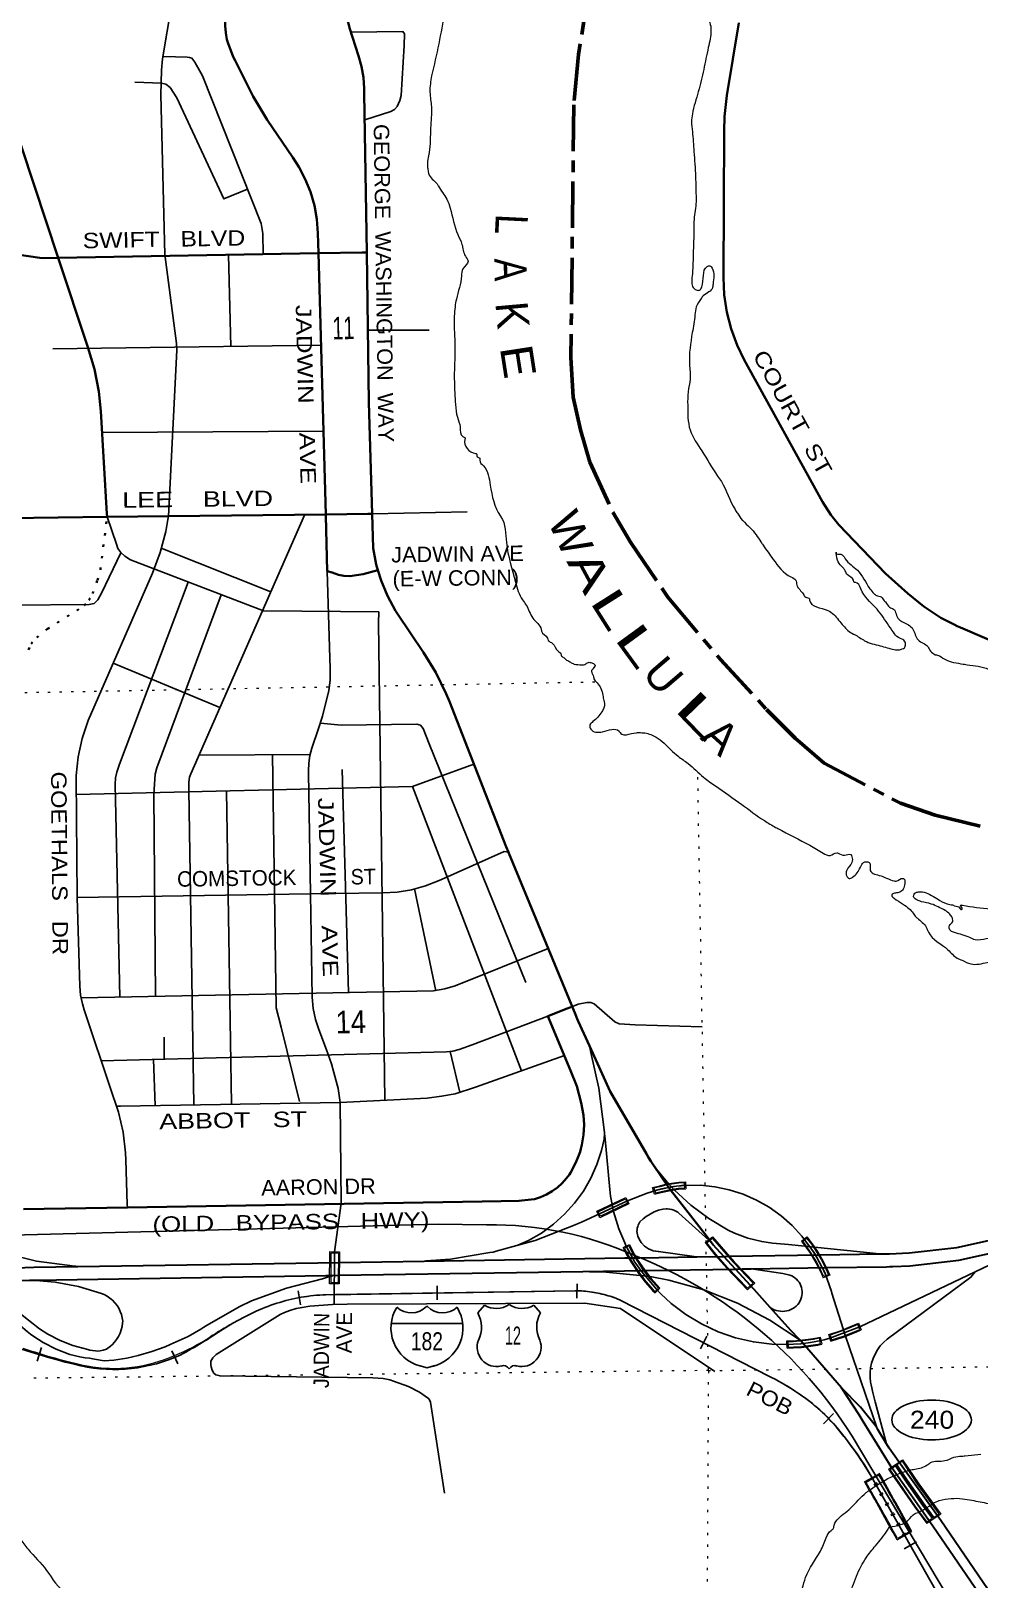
# Model space of a CAD drawing. Header units: feet. Extents: x 245918 to 509309, y -547785 to -360805.
# Drawn here: x 435323 to 442685, y -452765 to -440739 of the extents above; entities that cross this region are included whole.
import ezdxf
from ezdxf.enums import TextEntityAlignment as Align

# ---------------------------------------------------------------- set-up
doc = ezdxf.new("R2010")
doc.units = ezdxf.units.FT
doc.header["$LTSCALE"] = 60
doc.linetypes.add('DOTTED', pattern=[1.5, 0.3, -1.2])
doc.linetypes.add('LONG_DASH_SHORT_DASH', pattern=[9.9, 6, -1.2, 1.5, -1.2])
for name, color, linetype, lineweight in [('11', 7, 'LONG_DASH_SHORT_DASH', 60), ('15', 7, 'Continuous', 25), ('16', 7, 'Continuous', 25), ('17', 7, 'Continuous', 25), ('18', 7, 'Continuous', 35), ('19', 7, 'Continuous', 25), ('23', 7, 'Continuous', 70), ('26', 7, 'Continuous', 40), ('27', 7, 'Continuous', 13), ('29', 7, 'Continuous', 25), ('31', 7, 'Continuous', 13), ('34', 7, 'Continuous', 25), ('39', 7, 'Continuous', 13), ('53', 7, 'DOTTED', 40), ('55', 7, 'Continuous', 13), ('56', 7, 'Continuous', 13), ('58', 7, 'Continuous', 13), ('59', 7, 'Continuous', 13), ('7', 7, 'DOTTED', 13)]:
    doc.layers.add(name, color=color, linetype=linetype, lineweight=lineweight)
doc.layers.add('30', color=7, linetype='Continuous')
doc.layers.add('41', color=7, linetype='Continuous')

msp = doc.modelspace()

# ---------------------------------------------------------------- linework, layer by layer
at = {"layer": '11'}
msp.add_lwpolyline([(439655.19, -440411.65), (439575.72, -440921.52), (439537.77, -441313.15), (439515.78, -443275.38), (439534.36, -443583.46), (439589.14, -443838.39), (439661.41, -444088.34), (439840.74, -444476.15), (439978.28, -444711.11), (440267.6, -445136.77), (440676.05, -445620.74), (441034.56, -446009.93), (441255.94, -446232.23), (441482.55, -446426.67), (442075.15, -446738.42), (442343.41, -446830.17), (442831.51, -446951.31), (443771.4, -447174.6)], dxfattribs=at)
at = {"layer": '15'}
for p, q in [((438394.56, -450647.71), (438397.46, -450644.8)), ((438400.63, -450647.18), (438397.2, -450644.8)), ((438121.85, -450779.18), (438398.26, -450779.18)), ((438398.26, -451124.76), (438334.37, -451106.8)), ((438397.73, -451125.02), (438461.36, -451106.28))]:
    msp.add_line(p, q, dxfattribs=at)
msp.add_lwpolyline([(438673.62, -450779.18), (438397.73, -450779.18), (438398.26, -450779.18)], dxfattribs=at)
for centre, radius, start, end in [((438424.48, -450814.28), 306.13, 148.44438, 254.43382), ((438275.88, -450531.68), 165.66, 227.34231, 315.8117), ((438519.57, -450531.68), 165.66, 224.18858, 312.69404), ((438370.97, -450814.28), 306.13, 283.0809, 31.62477)]:
    msp.add_arc(centre, radius, start, end, dxfattribs=at)
at = {"layer": '16'}
for p, q in [((438792.33, -450696.97), (438843.64, -450638.21)), ((439035.4, -450632.24), (439035.12, -450632.44)), ((439227.49, -450638.12), (439278.88, -450696.97))]:
    msp.add_line(p, q, dxfattribs=at)
for centre, radius, start, end in [((438599.35, -450807.6), 222.05, 332.97043, 29.75871), ((438934.72, -450480.55), 182.07, 239.97227, 303.45418), ((439136.5, -450481.05), 181.52, 236.33975, 300.08743), ((439136.49, -450480.55), 182.07, 236.54582, 236.59441), ((439471.85, -450807.6), 222.05, 150.24129, 207.02957), ((438938.54, -450962.5), 151.42, 159.09177, 283.81923), ((439132.66, -450962.5), 151.42, 256.18077, 20.90823)]:
    msp.add_arc(centre, radius, start, end, dxfattribs=at)
for centre, major_axis, start_param, end_param in [((438993.88, -451161.32), (-19.56, 51.67), 4.95877769, 6.28318531), ((439077.33, -451161.32), (19.56, 51.67), 0, 1.32637542)]:
    msp.add_ellipse(centre, major_axis=major_axis, ratio=0.929097, start_param=start_param, end_param=end_param, dxfattribs=at)
at = {"layer": '17'}
msp.add_ellipse((442316.9, -451528.71), major_axis=(-309.24, 1), ratio=0.500121, dxfattribs=at)
at = {"layer": '18'}
msp.add_line((440492.61, -450261.21), (440702.41, -450257.91), dxfattribs=at)
for points in [[(441912.09, -450238.9), (441990.08, -450237.68), (442142.21, -450231.63), (442512.26, -450189.46), (442875.88, -450108.84), (443229.08, -449990.65), (443567.99, -449836.19), (443820.14, -449699.76)], [(440916.34, -450354.57), (441502.46, -450345.36), (441966.65, -450338.06), (441991.66, -450337.67), (442016.65, -450336.68), (442148.32, -450331.45), (442528.77, -450288.09), (442902.61, -450205.2), (443255.22, -450087.21)], [(434808.66, -450363.17), (434846.05, -450359.03), (435345, -450342.08), (435687.7, -450336.7)], [(435687.7, -450336.7), (437718.59, -450304.79), (438375.12, -450294.48)], [(438375.12, -450294.48), (439933.2, -450269.99), (439986.92, -450268.33), (440050.25, -450268.16), (440492.61, -450261.21)], [(439609.46, -450375.1), (440091.55, -450367.52), (440792.98, -450356.51)], [(440702.41, -450257.91), (440751.9, -450257.13), (441448.89, -450246.18), (441912.09, -450238.9)], [(440792.98, -450356.51), (440844.26, -450355.7), (440916.34, -450354.57)], [(434923.38, -450455.36), (434959.18, -450451.92), (435310.2, -450442.96), (435335.2, -450442.83)], [(435335.2, -450442.83), (435360.2, -450441.86), (437613, -450406.47), (437666.49, -450405.63)], [(437666.49, -450405.63), (437717.09, -450404.83), (439609.46, -450375.1)]]:
    msp.add_lwpolyline(points, dxfattribs=at)
at = {"layer": '19'}
for points in [[(439776.92, -449303.62), (439776.03, -449296.49), (439732.74, -448951.16), (439669.81, -448673.44), (439660.07, -448623.44)], [(439096.34, -450173.9), (439104.36, -450170.35), (439185.44, -450134.4), (439286.02, -450076.53), (439380, -450008.48), (439466.35, -449930.97), (439544.12, -449844.86), (439612.47, -449751.09), (439670.64, -449650.69), (439718, -449544.76), (439754.03, -449434.46), (439772.89, -449346.49), (439776.92, -449303.62)], [(442655.3, -450377.1), (441760.19, -450804.71), (441526.8, -450893.72), (441483.17, -450905.61), (441459.38, -450911.91), (441375.29, -450927.76), (441300.52, -450936.41), (441185.96, -450943.07), (441075.13, -450940.24), (440933.26, -450922.61), (440794.02, -450890.26), (440658.91, -450843.52), (440529.44, -450782.93), (440407.01, -450709.12), (440292.96, -450622.93), (440213.38, -450548.51), (440180.23, -450512.11), (440067.24, -450377.33), (440012.79, -450303.34), (439945.32, -450177.76), (439934.5, -450152.39), (439888.91, -450044.98), (439847.13, -449908.27), (439823.6, -449789.14), (439819.33, -449764.15), (439817.03, -449739.14), (439780.87, -449346.49), (439776.92, -449303.62)], [(441912.09, -450238.9), (441862.09, -450233.33), (441407.75, -450186.87), (441205.17, -450164.86), (441080.75, -450155.55), (440997.15, -450142.64), (440889.54, -450115.68), (440785.33, -450077.63), (440737.65, -450053.65), (440587.64, -449964.85), (440447.73, -449860.85), (440319.75, -449743.09), (440275.96, -449697.48), (440252.63, -449668.71), (440180.43, -449581.22), (440118.09, -449488.94)], [(441890.84, -451586.22), (441649.02, -450879.01), (441541.31, -450542.87), (441538.19, -450531.69), (441487.43, -450382.3), (441406, -450232.42), (441325, -450122.19), (441309.06, -450102.09), (441232.66, -450018.16), (441147.9, -449942.67), (441055.72, -449876.46), (440957.12, -449820.24), (440853.18, -449774.64), (440745.05, -449740.16), (440633.91, -449717.16), (440520.97, -449705.91), (440407.47, -449706.53), (440334.84, -449713.67), (440264.38, -449725.56), (440183.37, -449743.07), (440107.71, -449767.06), (439956.11, -449827.3), (439598.89, -449991.73), (439571.62, -450003.9), (439548.89, -450013.95), (439238.11, -450135.12), (439096.34, -450173.9)], [(440492.61, -450261.21), (440473.86, -450258.62), (440196.03, -450220.34), (440193.85, -450220.21), (440174.33, -450217.96), (440155.16, -450213.69), (440136.55, -450207.43), (440118.68, -450199.26), (440111, -450194.72), (440086.03, -450177.59), (440062.75, -450152.57), (440062.43, -450152.19), (440061.18, -450150.33), (440046.05, -450125.39), (440034.77, -450100.33), (440031.73, -450089.54), (440029.54, -450076.84), (440028.7, -450063.98), (440029.2, -450051.1), (440031.04, -450038.34), (440034.21, -450025.85), (440037.82, -450016.06), (440051.61, -449990.67), (440076.4, -449967.39), (440100.06, -449948.41), (440130.36, -449928.94), (440162.53, -449912.73), (440196.22, -449899.98), (440206.06, -449897.39), (440231.11, -449890.81), (440256.06, -449888.96), (440265.19, -449888.93), (440282.21, -449890.67), (440298.96, -449894.19), (440315.25, -449899.43), (440330.9, -449906.35), (440345.75, -449914.86), (440354.94, -449921.26), (440585.73, -450130.89), (440620.52, -450168.76)], [(435687.7, -450336.7), (435670.15, -450335.32), (435663.41, -450334.79), (435365.98, -450294.02), (435074.44, -450222.39), (434778.59, -450115.13)], [(442655.3, -450377.1), (443208.06, -450113.04), (443255.22, -450087.21)], [(438375.12, -450294.48), (438387.78, -450293.51), (438581.73, -450278.73), (438886.02, -450228.72), (438910.93, -450224.63), (438936.02, -450217.76), (439096.34, -450173.9)], [(441064.28, -450655.28), (441064.73, -450655.62), (441078.83, -450664.66), (441093.8, -450672.17), (441109.47, -450678.07), (441125.68, -450682.3), (441142.24, -450684.82), (441158.97, -450685.59), (441175.69, -450684.61), (441192.21, -450681.88), (441208.36, -450677.45), (441223.96, -450671.35), (441238.84, -450663.65), (441252.82, -450654.44), (441265.77, -450643.82), (441277.54, -450631.9), (441288, -450618.82), (441288.91, -450617.4), (441296.35, -450604.18), (441302.37, -450590.26), (441306.9, -450575.78), (441309.89, -450560.91), (441311.31, -450545.81), (441311.15, -450530.64), (441309.4, -450515.57), (441306.08, -450500.77), (441301.24, -450486.39), (441294.92, -450472.6), (441287.19, -450459.55), (441278.14, -450447.37), (441267.87, -450436.21), (441256.48, -450426.18), (441244.11, -450417.4), (441230.9, -450409.96), (441216.97, -450403.94), (441160.39, -450391.55), (440950.73, -450359.78), (440916.34, -450354.57)], [(435800.33, -450989.08), (435823.87, -450993.01), (435837.21, -450993.79), (435859.19, -450992.22), (435884.3, -450987.51), (435908.06, -450977.89), (435930.83, -450962.46), (435951.87, -450944.74), (435970.94, -450924.91), (435987.83, -450903.2), (436002.36, -450879.84), (436014.36, -450855.09), (436023.72, -450829.22), (436030.32, -450802.52), (436034.09, -450775.27), (436034.87, -450762.48), (436031.34, -450736.19), (436025.09, -450710.42), (436016.17, -450685.44), (436004.7, -450661.54), (435990.78, -450638.96), (435974.59, -450617.96), (435956.28, -450598.77), (435936.07, -450581.59), (435914.18, -450566.63), (435890.84, -450554.03), (435871.5, -450545.83), (435692.95, -450492.29), (435509.77, -450457.71), (435360.2, -450444.96), (435335.2, -450442.83)], [(435815.25, -451055.82), (435892.15, -451068.38), (435965.91, -451065.24), (436066.36, -451049.54), (436154.25, -451027.55), (436261.36, -450996.35), (436365.97, -450960.06), (436404.24, -450943.61), (436542.61, -450880.12), (436640.56, -450822.53), (436664.75, -450808.3), (436690.56, -450793.45), (436938.95, -450650.44), (437034.68, -450603.92), (437306.41, -450504.24), (437587.07, -450433.51), (437666.49, -450405.63)], [(441295.97, -450909.45), (441059.87, -450753.35), (440809.58, -450622.64), (440547.01, -450518.81), (440275.02, -450443), (440131.54, -450415.05), (439762.41, -450379.33), (439659.46, -450378.92), (439609.46, -450375.1)], [(441879.6, -451388.97), (441858.68, -451306.12), (441852.21, -451280.5), (441846.54, -451256.12), (441842.34, -451236.22), (441838.47, -451198.81), (441838.54, -451161.2), (441842.54, -451123.8), (441850.42, -451087.02), (441862.11, -451051.27), (441877.46, -451016.94), (441896.33, -450984.39), (441918.49, -450954), (441943.7, -450926.1), (441971.7, -450900.98), (442622.46, -450420.56), (442655.3, -450377.1)], [(435703.09, -451038.43), (435624.86, -451020.54), (435517.99, -450979.03), (435416.04, -450926.58), (435343.85, -450879.29), (435319.82, -450863.55), (435293.85, -450842.66), (434935.23, -450538.13)], [(435726.58, -450971.66), (435648.32, -450949.31), (435548.77, -450910.64), (435453.8, -450861.78), (435389.46, -450819.64), (435364.83, -450803.51), (435339.46, -450783.09), (434971.31, -450493.87)], [(435815.25, -451055.82), (435777.58, -451049.54), (435744.62, -451046.4), (435703.09, -451038.43)], [(435800.33, -450989.08), (435780.71, -450986.73), (435763.46, -450982.01), (435726.58, -450971.66)], [(441966.31, -451712.96), (441959.31, -451686.79), (441879.6, -451388.97)]]:
    msp.add_lwpolyline(points, dxfattribs=at)
at = {"layer": '23', "lineweight": 35}
msp.add_line((440702.41, -450257.91), (440620.52, -450168.76), dxfattribs=at)
for points in [[(441064.28, -450655.28), (440939.24, -450515.72), (440792.98, -450356.51), (440702.41, -450257.91)], [(441295.97, -450909.45), (441289.28, -450901.73), (441224.55, -450834.17), (441064.28, -450655.28)], [(442003.24, -451893.83), (441784.77, -451540.96), (441755.03, -451489.02), (441616.02, -451279.1), (441295.97, -450909.45)], [(441966.31, -451712.96), (441900.03, -451603.6), (441890.84, -451586.22), (441764.82, -451429.9), (441616.02, -451279.1)], [(443230.31, -453542.73), (442387.56, -452309.54), (442062, -451854.74), (441986.86, -451746.86), (441966.31, -451712.96)], [(443140.46, -453544.46), (442326.77, -452353.44), (442003.24, -451893.83)]]:
    msp.add_lwpolyline(points, dxfattribs=at)
at = {"layer": '26'}
for p, q in [((435534.17, -442501.56), (437554.21, -442465.64)), ((438826.44, -449831.85), (438974.58, -449829.4))]:
    msp.add_line(p, q, dxfattribs=at)
for points in [[(435534.17, -442501.56), (435158.21, -441365.48), (435109.25, -441178.43), (435077.53, -440974.84), (435070.74, -440572.37)], [(437554.21, -442465.64), (437549.8, -442309.3), (437542.29, -442200.99), (437523.5, -442094.06), (437493.64, -441989.69), (437453.03, -441889), (437402.12, -441793.12), (437355.03, -441721.53), (437157.75, -441429.08), (437047.68, -441248.31), (436908.91, -440969.56), (436896.44, -440944.5), (436886.23, -440919.56), (436851.09, -440829.61), (436844.78, -440806.16), (436834.69, -440752.89), (436830.22, -440698.85), (436831.43, -440644.65), (436838.29, -440590.87), (436843.99, -440556.25)], [(437929.67, -442458.97), (437911.11, -441225.12), (437911.24, -441186.48), (437904.99, -441100.23), (437889.76, -441015.11), (437865.72, -440932.05), (437795.55, -440714.06), (437772.23, -440615.67), (437762.18, -440547.9)], [(443475.65, -445806.52), (442933.08, -445540.76), (442540.94, -445374.01), (442516.04, -445363.42), (442490.94, -445350.31), (442388.03, -445296.56), (442255.7, -445209.59), (442133.18, -445109.27), (441958.6, -444952.81), (441596.01, -444574.61), (441534.59, -444497.12), (441469.24, -444396.26), (440862.28, -443293.36), (440806.59, -443180.39), (440759.31, -443053.6), (440725.54, -442922.56), (440705.65, -442788.71), (440699.86, -442653.51), (440705.15, -441514.02), (440707.81, -441403.18), (440726.15, -441239.6), (440820.01, -440677.05)], [(435534.17, -442501.56), (435421, -442503.57), (435392.31, -442501.17), (435214.72, -442475.37), (435079.72, -442440.67), (435044.29, -442433.4), (434946.5, -442420.55), (434847.9, -442418), (433778.86, -442441.11)], [(435913.96, -444514.51), (435912.5, -444489.75), (435865.71, -443691.42), (435850.85, -443540.48), (435816.24, -443365.25), (435763.51, -443194.6), (435534.17, -442501.56)], [(435913.96, -444514.51), (436389.63, -444508.72), (437611.44, -444493.87), (437554.21, -442465.64)], [(437554.21, -442465.64), (437895.7, -442459.57), (437929.67, -442458.97)], [(437972.04, -444489.49), (437947.21, -443624.4), (437929.67, -442458.97)], [(433814.25, -444540.03), (435152.63, -444523.76), (435913.96, -444514.51)], [(437611.44, -444493.87), (437939.8, -444489.88), (437972.04, -444489.49)], [(437623.9, -444934.44), (437611.74, -444504.65), (437611.44, -444493.87)], [(438016.83, -444926.72), (438003.89, -444883.67), (437979.68, -444755.89), (437972.04, -444489.49)], [(437623.9, -444934.44), (437660.54, -444946.68), (437709.79, -444963.13), (437752.13, -444972.55), (437798.94, -444975.42), (437901.39, -444959.22), (437987.16, -444935.07), (438016.83, -444926.72)], [(439030.51, -447118.56), (439013.94, -447076.19), (438572.27, -445946.94), (438548.06, -445887.09), (438467.54, -445722.59), (438370.26, -445567.41), (438169.42, -445266.42), (438154.07, -445242.22), (438091.56, -445128.17), (438041.32, -445008.22), (438016.83, -444926.72)], [(439565.03, -448411.52), (439552.11, -448380.26), (439033.66, -447126.19), (439030.51, -447118.56)], [(438974.58, -449829.4), (439111.86, -449827.01), (439207.12, -449815.92), (439232.07, -449813.02), (439257.12, -449804.94), (439280.02, -449797.55), (439326.04, -449777.18), (439369.68, -449752.1), (439410.47, -449722.61), (439447.94, -449689.01), (439481.7, -449651.68), (439504.11, -449621.83), (439512.43, -449608.05), (439553.63, -449529.15), (439576.47, -449471.39), (439586.38, -449446.32), (439592.82, -449421.39), (439600.6, -449391.25), (439613.09, -449314.79), (439617.52, -449237.45), (439613.84, -449160.07), (439596.53, -449064.69), (439561.12, -448936.84), (439512.54, -448813.39), (439336.23, -448393.29)], [(439336.23, -448393.29), (439487.5, -448333.19), (439515.8, -448321.95)], [(439660.07, -448623.44), (439573, -448430.26), (439565.03, -448411.52)], [(440118.09, -449488.94), (440102.24, -449461.77), (439819.58, -448977.33), (439660.07, -448623.44)], [(440620.52, -450168.76), (440574.89, -450105.66), (440314.42, -449774.69), (440294.75, -449749.69), (440237.62, -449668.71), (440135.82, -449519.32), (440118.09, -449488.94)], [(435264.02, -449890.66), (436071.01, -449877.34), (438826.44, -449831.85)], [(438826.44, -449831.85), (438826.44, -449831.9), (438974.58, -449829.4)]]:
    msp.add_lwpolyline(points, dxfattribs=at)
at = {"layer": '29'}
for p, q in [((436855.59, -442478.06), (436874.06, -443189.11)), ((437938.77, -443063.81), (438415.06, -443061.96)), ((435493.24, -443209.22), (437574.34, -443178.92)), ((435875.54, -443859.1), (437593.23, -443848.37)), ((437972.04, -444489.49), (438709.05, -444473.34)), ((436334.89, -444756.62), (437185.08, -445094.55)), ((435960.92, -445649.31), (436789.7, -445994.76)), ((436627.76, -446363.47), (437491.37, -446358.15)), ((437740.4, -446475.06), (437787.32, -448207.83)), ((438285.39, -446608.79), (439132.48, -448815.89)), ((436878.7, -449076.86), (436840.05, -446642.16)), ((435681.7, -447468.98), (437492.8, -447443.03)), ((438466, -448194.44), (438300.22, -447403.34)), ((436356.42, -448725.57), (436355.72, -448554.32)), ((438577.13, -448665.74), (438651.88, -448982.5)), ((436273.85, -448727.68), (436287.8, -449087.02)), ((437724.91, -449060.44), (437732.11, -449843.6))]:
    msp.add_line(p, q, dxfattribs=at)
for points in [[(435242.66, -437188.74), (436393.86, -439741.29), (436436.41, -439876.06), (436449.83, -439938.76), (436451.65, -439987.27), (436447.18, -440070.12), (436415.14, -440542.38), (436342.77, -440956.24), (436335.28, -441044.14), (436329.9, -441236), (436362.97, -442474.59), (436453.86, -443165.51), (436456.12, -443218.32), (436389.63, -444508.72)], [(437806.99, -440749.59), (438211.45, -440743.15), (438223.24, -440760.57), (438219.89, -440851.01), (438196.39, -441239.75), (438187.61, -441278.69), (438167.3, -441324.84), (438144.92, -441349.47), (438115.9, -441364.88), (437914.19, -441430)], [(436354.71, -440938.21), (436536.68, -440943.39), (436554.59, -440945.63), (436572.94, -440951.34), (436594.87, -440981.45), (436655.56, -441086.88), (437110.61, -442233.91), (437123, -442311.48), (437125.9, -442473.26)], [(436129.33, -441136.88), (436335.28, -441144.91), (436368.85, -441151.62), (436404.65, -441178.49), (436456.1, -441259.48), (436819.59, -442043.25), (437005.1, -441967.95)], [(435681.7, -447468.98), (435673.04, -446538.51), (435673.87, -446522.24), (435689.74, -446377.35), (435720.67, -446234.91), (435766.32, -446096.49), (436265.17, -444950.13), (436325.77, -444791.01), (436369.41, -444626.43), (436385.32, -444533.84), (436389.63, -444508.72)], [(435913.96, -444514.51), (435985.82, -444725.73), (435997.59, -444759.84), (436019.97, -444791.19), (436051.3, -444818.06), (436094.41, -444847.18), (437127.74, -445243.49), (438023.65, -445251.22), (438022, -445337.14), (438071.37, -449044.59)], [(437446.11, -444500.25), (436563.57, -446509.62), (436554.84, -446535.52), (436548.13, -446573.58), (436548.06, -446633.56), (436586.3, -449081.89)], [(435170.57, -445198.49), (435773.8, -445194.24), (435813.56, -445185.93), (435840.94, -445158.41), (435871.28, -445105.78), (436021.42, -444792.43)], [(437492.8, -447443.03), (437476.98, -446502.16), (437476.69, -446485.08), (437479.68, -446426.16), (437488.81, -446367.88), (437504.27, -446309.22), (437556.28, -446157.25), (437587.39, -446062.91), (437636.44, -445863.23), (437644.97, -445782.46), (437645.39, -445694.04), (437623.9, -444934.44)], [(436544.16, -445019.67), (436008.79, -446434.75), (435989.03, -446495.88), (435979.69, -446539.99), (435977.42, -446591.83), (436012.3, -448243.62)], [(436800.57, -445118.01), (436299.72, -446463.86), (436286.28, -446513.12), (436277.98, -446668.57), (436288.37, -448238.05)], [(437570.25, -446114.9), (437730.99, -446131.45), (438319.44, -446123.16), (438347.43, -446132.46), (438367.58, -446157.09), (438414.15, -446276.63), (439164.32, -448131.78)], [(437199.18, -446359.95), (437227.52, -448327.15), (437266.16, -448476.84), (437408.62, -449053.69)], [(435674.26, -446669.08), (438285.39, -446608.79), (438762.5, -446433.33)], [(437492.8, -447443.03), (438053.86, -447434.99), (438166.71, -447428.09), (438278.22, -447409.44), (438387.16, -447379.23), (438492.36, -447337.8), (438510.86, -447329.16), (438997.19, -447112.34), (439030.51, -447118.56)], [(435987.18, -449092.19), (435950.56, -448984.97), (435735.71, -448343.08), (435722.13, -448297.02), (435708.45, -448228.9), (435701.97, -448159.72), (435681.7, -447468.98)], [(435987.18, -449092.19), (436018.6, -449091.65), (437724.23, -449062.32), (437707.02, -448953.66), (437674.55, -448828.61), (437656.91, -448763.18), (437617.66, -448654.42), (437557.58, -448495.93), (437532.83, -448417.78), (437515.05, -448332.36), (437506.3, -448245.56), (437492.8, -447443.03)], [(435712.62, -448249.66), (438447.98, -448194.51), (438535.42, -448179.08), (438617.97, -448155.89), (439339.93, -447867.03)], [(439527.35, -448316.87), (439571.34, -448300.01), (439638.7, -448286.56), (439670.04, -448286.56), (439695.43, -448295.53), (439856.13, -448436.76), (439889.35, -448452.26), (440014.35, -448458.12), (440534.85, -448474.06)], [(435867.91, -448738.03), (438550, -448669.62), (438598.07, -448662.75), (438647.3, -448651.55), (438749.94, -448614.9), (439336.23, -448393.29)], [(437724.23, -449062.32), (438399.34, -449027.84), (438510.79, -449014.3), (438615.97, -448994.15), (438775.3, -448942.46), (439465.41, -448697.92)], [(436071.01, -449877.34), (436070.34, -449854.63), (436060.14, -449509.04), (436057.39, -449453.01), (436038.21, -449293.54), (436002.47, -449136.96), (435987.18, -449092.19)], [(437678.14, -450632.34), (437680.61, -450222.11), (437732.11, -449843.6)], [(438533.95, -452098.13), (438424.77, -451390.66), (438418.38, -451372.77), (438410.85, -451361.38), (438340.6, -451313.7), (438253.63, -451267.99), (438138.07, -451226.58), (438109.31, -451218.15), (438058.22, -451207.93), (437977.84, -451201.24), (436790.8, -451185.89), (436759.35, -451178.54), (436742.75, -451164.48), (436729.98, -451142.76), (436722.45, -451116.23), (436718.48, -451096.75), (436719.76, -451071.2), (436733.81, -451045.64), (436760.09, -451020.18), (437257.45, -450710.83), (437291.21, -450694.45), (437334.08, -450677.61), (437381.33, -450663.55), (437428.59, -450654.61), (437488.61, -450645.66), (437663.58, -450632.88), (437779.34, -450628.61), (439624.84, -450621.4), (439901.23, -450662.28), (440633.84, -451152.9)]]:
    msp.add_lwpolyline(points, dxfattribs=at)
at = {"layer": '31'}
for p, q in [((437718.53, -450221.77), (437715.72, -450471.76)), ((437715.72, -450471.76), (437640.73, -450470.91))]:
    msp.add_line(p, q, dxfattribs=at)
msp.add_lwpolyline([(437640.73, -450470.91), (437643.54, -450220.93), (437718.53, -450221.77)], dxfattribs=at)
msp.add_lwpolyline([(437653.46, -450463.05), (437652.68, -450230.42), (437710.43, -450230.23), (437707.81, -450463.67)], close=True, dxfattribs=at)
at = {"layer": '34'}
for p, q in [((439561.64, -450582.59), (439563.19, -450471.99)), ((437416.6, -450634.82), (437396.95, -450525.97)), ((438477.61, -450596.6), (438475.87, -450486.01)), ((440520.83, -450976.95), (440571.25, -450878.5)), ((435371.7, -451072.17), (435405.03, -450966.7)), ((436461.86, -451093.26), (436416.93, -450992.18)), ((441478.15, -451558.39), (441554.58, -451478.43)), ((441699.61, -451655.06), (443922.86, -455387.77)), ((441699.66, -451655.12), (443922.91, -455387.84)), ((441699.67, -451655.13), (443922.92, -455387.85)), ((441699.68, -451655.14), (443922.93, -455387.86)), ((442103.57, -452530.36), (442199.83, -452475.89))]:
    msp.add_line(p, q, dxfattribs=at)
at = {"layer": '34', "lineweight": 13}
for p, q in [((437649.13, -450556.11), (439548.05, -450526.28)), ((439898.16, -450597.96), (441061.43, -451193.69)), ((441796.96, -452007.36), (441910.94, -451943.75)), ((441807.21, -452010.79), (441907.9, -451954.6)), ((442049.38, -452459.61), (442163.36, -452396)), ((442152.52, -452392.88), (442051.83, -452449.08))]:
    msp.add_line(p, q, dxfattribs=at)
at = {"layer": '34'}
for points in [[(434867.4, -450100.04), (438485.49, -450007.27), (438860.34, -450012.23), (438863.24, -450011.52)], [(434867.44, -450100.09), (438485.53, -450007.33), (438860.39, -450012.29), (438863.28, -450011.58)], [(434867.44, -450100.1), (438485.54, -450007.34), (438860.39, -450012.29), (438863.29, -450011.58)], [(434867.46, -450100.13), (438485.55, -450007.36), (438860.41, -450012.32), (438863.3, -450011.6)], [(436815.38, -450822.53), (436889.05, -450777.37), (436934, -450753.14), (436979.18, -450729.8), (437024.91, -450706.81), (437071.08, -450684.92), (437072.16, -450684.53), (437094.34, -450674.43), (437116.67, -450664.86), (437139.18, -450655.68), (437161.93, -450646.7), (437184.79, -450638.27), (437207.7, -450630.28), (437230.86, -450622.5), (437254.12, -450615.27), (437277.43, -450608.49), (437301.04, -450602.02), (437324.57, -450596.06), (437348.23, -450590.34), (437372.11, -450585.14), (437395.92, -450580.42), (437419.91, -450576.09), (437443.89, -450572.08), (437468.09, -450568.57), (437492.16, -450565.42), (437516.47, -450562.79), (437540.64, -450560.53), (437564.99, -450558.65), (437589.26, -450557.26), (437613.58, -450556.31), (437686.24, -450554.43), (439548.04, -450525.18), (439564.32, -450525.42), (439580.49, -450526.02), (439596.67, -450526.89), (439612.93, -450527.96), (439629.1, -450529.39), (439645.17, -450531.1), (439661.33, -450533), (439677.4, -450535.28), (439693.37, -450537.83), (439709.43, -450540.66), (439725.3, -450543.77), (439741.17, -450547.06), (439757.04, -450550.73), (439772.72, -450554.67), (439788.4, -450558.89), (439803.99, -450563.3), (439819.57, -450568.08), (439834.95, -450573.04), (439850.35, -450578.38), (439865.55, -450583.89), (439880.75, -450589.69), (439895.76, -450595.77), (439898.62, -450596.97), (441061.92, -451192.71), (441073.08, -451198.18), (441100.66, -451212.34), (441127.86, -451226.93), (441154.96, -451242.01), (441181.84, -451257.42), (441208.3, -451273.51), (441234.55, -451289.93), (441260.53, -451306.94), (441267.83, -451311.78), (441289.12, -451325.83), (441309.98, -451340.31), (441330.59, -451355.14), (441351.18, -451370.3), (441371.32, -451385.87), (441391.1, -451401.72), (441410.83, -451417.9), (441430.14, -451434.5), (441449.07, -451451.37), (441467.9, -451468.69), (441486.24, -451486.22), (441504.41, -451504), (441522.28, -451522.26), (441539.66, -451540.73), (441554.73, -451557.2), (441582.47, -451589.85), (441614.74, -451629.34), (441646.78, -451669.45), (441677.75, -451710.12), (441707.87, -451751.16), (441737.75, -451792.8), (441766.55, -451835)], [(441766.56, -451835.02), (441794.52, -451877.6), (441822.03, -451920.97), (441848.48, -451964.5), (441852.99, -451971.91), (441871.21, -452005.97), (442744.4, -453551.72)]]:
    msp.add_lwpolyline(points, dxfattribs=at)
at = {"layer": '34', "lineweight": 13}
msp.add_lwpolyline([(441852.04, -451972.45), (441870.25, -452006.5), (442744.82, -453551.98)], dxfattribs=at)
for centre, radius, start, end in [((437658.11, -451951.21), 1394.54, 90.36971, 114.82654), ((439540.32, -451454.89), 928.65, 67.33565, 89.52321), ((438303.93, -453337.45), 2923.84, 114.90666, 122.93017), ((435867.77, -449591.73), 1544.44, 291.64487, 303.26567), ((436617.43, -447069.37), 4129.73, 250.81971, 258.01007), ((435967.45, -449980.18), 1147.82, 259.56333, 294.38827), ((440278.18, -452785.71), 1774.26, 56.12111, 63.80362), ((440471.33, -452533.3), 1457.17, 42.01814, 56.89359), ((439335.53, -453467.84), 2927.29, 30.72008, 40.72674), ((402844.37, -474044.2), 44753.3, 28.8367, 29.49956), ((402844.37, -474044.2), 44761.3, 28.84559, 29.48807), ((402845.87, -474044.2), 44875.3, 28.84733, 29.48819), ((402845.87, -474044.2), 44883.3, 28.83671, 29.49919)]:
    msp.add_arc(centre, radius, start, end, dxfattribs=at)
at = {"layer": '34'}
for centre, radius, start, end in [((436838.83, -446223.58), 5013.21, 245.6365, 256.98706), ((434824.51, -447909.15), 3528.64, 298.01916, 304.34685), ((435970.91, -449913.54), 1222.66, 257.67879, 294.71697)]:
    msp.add_arc(centre, radius, start, end, dxfattribs=at)
at = {"layer": '34', "linetype": 'DOTTED', "lineweight": 100}
msp.add_arc((402843.61, -474044.95), 44820.53, 28.83671, 29.49879, dxfattribs=at)
at = {"layer": '34'}
for centre, major_axis, ratio, start_param, end_param in [((438891.34, -452750.12), (2097.76, 1759.62), 0.999998, 0.44915316, 0.88342497), ((438891.39, -452750.18), (2731.72, -185.89), 0.999999, 1.2150592, 1.649331), ((438891.4, -452750.19), (2664.26, -631.34), 0.999998, 1.37978788, 1.81405969), ((438891.41, -452750.21), (1518.16, 2278.6), 0.999997, 0.16404713, 0.59831894), ((438715.93, -453527.24), (2698.48, 2263.99), 0.999998, 6.14549696, 6.77755336), ((438715.98, -453527.3), (3514.28, -239.3), 0.999999, 0.62836459, 1.26042098), ((438715.98, -453527.31), (3427.45, -812.42), 0.999998, 0.79311431, 1.42517071), ((438716, -453527.33), (1952.79, 2931.56), 0.999997, 5.86039525, 6.49245164)]:
    msp.add_ellipse(centre, major_axis=major_axis, ratio=ratio, start_param=start_param, end_param=end_param, dxfattribs=at)
at = {"layer": '39'}
msp.add_line((442578.33, -451807.47), (442700.01, -451793.75), dxfattribs=at)
msp.add_lwpolyline([(439678.75, -445703.06), (439689.96, -445691.76), (439704.22, -445674.32), (439705.23, -445670.23)], dxfattribs=at)
for points in [[(441168.31, -430159.09), (441162.6, -430171.27), (441080.04, -430237.53), (441053.51, -430298.39), (441002.22, -430490.25), (440989.82, -430554.75), (440929.8, -430718.76), (440868.7, -430918.89), (440832.9, -431088.31), (440823.83, -431204.9), (440845.1, -431252.51), (440835.59, -431272.81), (440810.09, -431295.51), (440798.3, -431384.08), (440773.76, -431523.11), (440769.95, -431531.24), (440722.06, -431698.95), (440690.58, -431802.05), (440684.15, -431864.4), (440675, -431898.74), (440639.99, -431941.74), (440616.12, -432028.6), (440570.6, -432210.29), (440519.11, -432394.13), (440508.71, -432458.59), (440457.8, -432586.26), (440398.1, -432762.28), (440323.02, -432964.77), (440301.15, -433051.59), (440291.72, -433154.13), (440287.97, -433164.25), (440234.38, -433344.14), (440215.56, -433392.76), (440193.68, -433557.81), (440190.34, -433583.97), (440157.33, -433626.93), (440168.62, -433676.8), (440138.75, -433763.81), (440126.91, -433850.37), (440117.22, -434021.13), (440097.09, -434176.1), (440079.95, -434290.88), (440062.47, -434313.39), (440045.2, -434343.91), (440060.81, -434405.7), (440048, -434454.17), (440046.51, -434474.28), (440036.53, -434554.77), (440016.41, -434631.5), (439945.45, -434837.91), (439907.94, -435019.39), (439896.86, -435214.26), (439903.36, -435312.4), (439898.01, -435416.85), (439874.01, -435656.17), (439852.44, -435833.24), (439833.82, -435889.88), (439792.58, -436003.26), (439794.84, -436013.23), (439768.25, -436072.07), (439764.39, -436078.18), (439721.98, -436145.45), (439695.91, -436224.34), (439686.19, -436236.62), (439660.78, -436341.57), (439630.45, -436410.53), (439565.2, -436526.51), (439550.64, -436585.06), (439552.83, -436671.26), (439534.63, -436743.94), (439488.7, -436909.59), (439434.95, -437083.45), (439379.2, -437257.37), (439318, -437453.49), (439265.71, -437605.25), (439264.01, -437617.33), (439192.83, -437815.71), (439137.29, -437997.65), (439094.26, -438119.09), (439066.84, -438224.09), (438988.37, -438450.74), (438975.97, -438515.24), (438905.24, -438809.89), (438884.82, -438874.59), (438875.06, -438884.87), (438839.25, -439054.27), (438775.84, -439320.66), (438757.84, -439401.36), (438734.93, -439604.53), (438718.66, -439753.39), (438675.7, -439957.08), (438668.81, -440001.38), (438597.22, -440261.95), (438588.58, -440316.34), (438535.48, -440594.49), (438489.54, -440838.38), (438433.69, -441086.51)], [(443513.18, -433742.91), (443455.15, -433867.38), (443430.06, -433906.12), (443401.81, -434057.3), (443367.62, -434132.38), (443343.09, -434193.17), (443193.71, -434471.74), (443159.45, -434623.06), (443131.58, -434710.02), (443063.77, -434962.48), (443029.18, -435021.52), (443015.39, -435031.9), (442999.19, -435104.52), (442982.32, -435151.09), (442947.72, -435210.12), (442940.06, -435224.36), (442818.56, -435415.97), (442754.7, -435507.84), (442735.73, -435550.45), (442702.97, -435603.42), (442714.02, -435643.26), (442702.96, -435681.66), (442695.86, -435717.94), (442703.81, -435793.98), (442694.61, -435826.3), (442660.29, -435975.62), (442636.85, -436000.28), (442638.73, -436074.45), (442631.43, -436102.72), (442600.1, -436211.83), (442565.7, -436278.89), (442559.95, -436289.07), (442496.49, -436475.21), (442432.73, -436571.09), (442400.14, -436630.08), (442389.08, -436668.48), (442379.3, -436678.75), (442377.81, -436698.85), (442355.91, -436705.41), (442319.56, -436774.53), (442285.16, -436841.6), (442243.88, -436874.72), (442226.86, -436915.27), (442207.27, -436933.82), (442189.69, -436952.31), (442167.53, -437027.09), (442140.53, -437069.89), (442134.82, -437082.07), (442039.25, -437188.78), (442004.6, -437245.81), (441936.57, -437410.01), (441830.19, -437565.13), (441721.13, -437772.47), (441652.28, -437904.6), (441629.76, -437965.35), (441552.67, -438167.87), (441491.06, -438347.96), (441446.74, -438419.28), (441431.06, -438433.71), (441407.16, -438440.33), (441437.59, -438453.6), (441443.65, -438455.46), (441482.1, -438468.54), (441464.57, -438489.04), (441420.15, -438478.11), (441400.21, -438482.63), (441378.87, -438511.25), (441397.94, -438550.89), (441376.66, -438581.51), (441357.68, -438624.11), (441337.62, -438702.85), (441297.87, -438796.13), (441296.27, -438812.22), (441221.71, -438956.52), (441191.64, -439035.5), (441183.92, -439047.73), (441145.09, -439177.09), (441066.31, -439391.7), (440970.1, -439630.82), (440894.4, -439809.25), (440858.41, -439892.39), (440813.82, -440031.92), (440743.93, -440280.41), (440691.73, -440436.18), (440682.88, -440482.54), (440720.75, -440551.81), (440719.21, -440569.9), (440695.35, -440578.53), (440598.83, -440568.9), (440531.03, -440584.65), (440528.25, -440632.86), (440552.46, -440638.27), (440562.53, -440640.02), (440578.82, -440649.64), (440593.46, -440673.35), (440603.01, -440733.29), (440582.38, -440868.21)], [(440582.38, -440868.21), (440546.58, -441037.61), (440504.86, -441211.18), (440459.08, -441382.83), (440452.59, -441443.18), (440458.6, -441521.26), (440470.55, -441675.42), (440483.56, -441871.69), (440487.85, -442040.08), (440488.06, -442048.1), (440473.49, -442184.87), (440469.2, -442331.42), (440465, -442481.97), (440457.06, -442642.65), (440465.37, -442732.71), (440487.88, -442750.2), (440515.99, -442751.5), (440531.41, -442727.05), (440545.21, -442638.44), (440573.48, -442567.52), (440593.43, -442563.01), (440611.93, -442580.6), (440619.1, -442704.79), (440612, -442741.08), (440535.41, -442805.18), (440527.7, -442817.41), (440489.24, -442882.57), (440478.79, -442945.01), (440458.21, -443081.93), (440436.37, -443327.21), (440441.34, -443443.44), (440425.8, -443542.11), (440422.39, -443644.51), (440441.37, -443838.61), (440531.75, -444000.84), (440655.07, -444196.34), (440684.26, -444239.74), (440790.04, -444455.75), (440810.5, -444485.88)], [(438433.69, -441086.51), (438420.87, -441213.21), (438426.41, -441273.25), (438431.8, -441327.28), (438426.01, -441493.92), (438414.77, -441682.76), (438401.44, -441789.43), (438406.37, -441825.41), (438415.26, -441859.28), (438483.45, -441937.82), (438487.67, -441945.73), (438552.41, -442046.42), (438578.25, -442115.98), (438637.63, -442321.12), (438669.64, -442396.54), (438696.05, -442488.16), (438717.11, -442527.75), (438676.49, -442586.94), (438665.85, -442641.37), (438626.34, -442822.89), (438615.79, -442881.33), (438609.5, -443027.93), (438614.96, -443242.43), (438610.2, -443449.17), (438610.45, -443459.2), (438619.11, -443641.52), (438633.64, -443739.45), (438655.63, -443815.12), (438677.56, -443888.8), (438693.9, -443900.43), (438692.2, -443912.5), (438775.19, -444020.75), (438783.26, -444022.56), (438787.89, -444046.52), (438808.23, -444058.04), (438808.64, -444074.08), (438835.82, -444117.53), (438889.76, -444266.62), (438968.11, -444507.39), (438972.27, -444513.3), (439015.46, -444712.81), (439085.46, -445019.97), (439139.15, -445159.05), (439168.23, -445198.44), (439218.94, -445299.47), (439285.38, -445388.08), (439287.74, -445402.06), (439333.22, -445455.09), (439339.7, -445472.98), (439372.38, -445496.23), (439416.06, -445557.32), (439438.62, -445576.81), (439440.92, -445588.8), (439458.8, -445607.49)], [(440810.5, -444485.88), (440846.3, -444538.59), (440850.24, -444542.77)], [(440850.24, -444542.77), (440953.5, -444652.26), (440991.01, -444707.48), (441007.7, -444733.15), (441086.74, -444843.5), (441224.6, -444980.46), (441261.35, -445005.62), (441270.33, -445043.51), (441320.24, -445112.47), (441338.89, -445136.07), (441367.3, -445149.4), (441369.62, -445161.39), (441510.01, -445240.11), (441556.99, -445273.03), (441631.4, -445359.44), (441709.25, -445423.69), (441717.36, -445427.49), (441796.82, -445475.65), (441916.16, -445514.79), (442027.21, -445544.11), (442059.39, -445547.31), (442089.25, -445538.55), (442105.09, -445530.13), (442114.44, -445503.82), (442101.6, -445472.04), (442058.94, -445451.04), (442019.79, -445409.9), (441973.96, -445342.84), (441880.49, -445216.8), (441766.52, -445073.22), (441725.15, -445024.11), (441717.14, -445024.3), (441710.66, -445006.41), (441661.38, -444961.51), (441646.59, -444931.79), (441632.04, -444912.1), (441577.33, -444811.16), (441574.76, -444789.15), (441574.91, -444795.17), (441603.18, -444802.48), (441633.71, -444819.78), (441646.24, -444839.53), (441740.74, -444927.43), (441836.68, -445071.46), (441867.71, -445108.79), (441888.17, -445124.34), (441924.56, -445135.46), (441949.42, -445166.93), (441957.64, -445174.75), (441990.78, -445216.05), (442021.21, -445229.33), (442040.22, -445266.96), (442061.33, -445308.56), (442136.68, -445352.82), (442171.62, -445386.04), (442211.84, -445469.28), (442287.39, -445521.56), (442308.36, -445557.13), (442345.15, -445584.3)], [(439541.51, -445658.51), (439513.85, -445645.3), (439485.14, -445628.01), (439459.49, -445605.6)], [(439538.42, -445658.71), (439601.27, -445663.01), (439623.27, -445660.45), (439637.04, -445650.07), (439650.92, -445643.71), (439677.08, -445647.07), (439701.54, -445662.51), (439704.5, -445670.27)], [(442345.15, -445584.3), (442363.29, -445587.86), (442418.23, -445618.58), (442561.62, -445657.11), (442571.69, -445658.86), (442740.94, -445688.73), (442827.95, -445718.65), (442920.3, -445722.36), (442944.56, -445729.78), (442961, -445745.42), (442995.64, -445766.62), (443072.61, -445791.41)], [(439678.77, -445703.15), (439678.51, -445703.2), (439674.76, -445713.33), (439691.86, -445755.02), (439694.28, -445771.01), (439719.15, -445802.48), (439763.7, -445897.65), (439770.78, -445939.6), (439777.46, -445965.51), (439772.21, -445995.73), (439754.98, -446028.26), (439686.71, -446104.19), (439663.27, -446128.85), (439670.16, -446162.78), (439760.92, -446182.57), (439889.16, -446177.35), (439909.82, -446200.9), (439946.04, -446206.01), (440023.86, -446190.02), (440043.91, -446189.52), (440090.11, -446192.38), (440177.17, -446224.3), (440238.53, -446270.91), (440347.42, -446372.48), (440425.07, -446428.71), (440546.15, -446536.01), (440638.13, -446603.91), (440842.35, -446747.25), (441018.05, -446873.23), (441105.32, -446925.74)], [(441105.23, -446925.61), (441121.96, -446934.6), (441371.94, -447064.97), (441473.74, -447124.6)], [(441473.74, -447124.6), (441528.37, -447143.3), (441582.03, -447123.9), (441590.1, -447125.7), (441640.67, -447142.49), (441688.68, -447137.27), (441697.1, -447153.12), (441698.22, -447197.22), (441657.66, -447258.41), (441652.26, -447282.62), (441658.83, -447304.51), (441675.32, -447322.16), (441703.19, -447313.44), (441763.39, -447235.71), (441788.52, -447198.97), (441810.42, -447192.4), (441832.62, -447197.87), (441839.4, -447227.79), (441839.55, -447233.8), (441840.22, -447259.86), (441862.88, -447283.36), (441909.39, -447298.25), (442026.82, -447341.45), (442040.91, -447343.1), (442092.51, -447321.75), (442104.69, -447327.47), (442107.56, -447361.49), (442096.66, -447405.9), (442071.16, -447428.6), (442035.24, -447435.52), (442011.39, -447444.13), (442091.55, -447520.36), (442173.62, -447592.52), (442196.43, -447622.05), (442206.7, -447631.82), (442274.64, -447700.32), (442291.69, -447740.01), (442443.59, -447876.63), (442515.43, -447941.02), (442553.97, -447958.12), (442620.89, -447986.53), (442685.08, -447986.93), (442808.85, -447963.77), (442961.75, -447982.01), (443050.3, -447993.84), (443066.03, -447981.41), (443073.23, -447949.13), (443073.71, -447888.95), (443065.23, -447871.11), (443040.67, -447851.66), (442982.84, -447865.14), (442976.88, -447867.3), (442882.57, -447865.64), (442854.2, -447854.32), (442829.68, -447836.88), (442808.77, -447803.31), (442656.23, -447799.09), (442613.68, -447782.1), (442494.35, -447742.96), (442465.92, -447729.63), (442454.83, -447687.79), (442482.13, -447657.02), (442479.57, -447635.02), (442477.41, -447629.05), (442458.6, -447599.43), (442421.76, -447570.27), (442366.92, -447543.55), (442314.2, -447520.81), (442237.52, -447502.66), (442203.09, -447489.48), (442178.52, -447470.04), (442185.72, -447437.76), (442215.53, -447426.99), (442273.87, -447433.55), (442330.75, -447462.22), (442381.69, -447493.04), (442458.72, -447525.21), (442495.11, -447536.34), (442495.72, -447537.07)], [(442495.19, -447535.76), (442534.12, -447550.98), (442543.37, -447563.22), (442553.59, -447560.12), (442542.24, -447531.51), (442548.36, -447528.42)], [(442546.84, -447529.32), (442557.15, -447530.77), (442776.45, -447557.38), (442840.79, -447563.79), (442934.63, -447625.63), (443027.8, -447661.42), (443181.01, -447691.68), (443324.09, -447718.2), (443372.86, -447743.05), (443556.89, -447802.64), (443717, -447862.4)], [(434135.73, -450585.38), (434270.82, -450731.15), (434310.13, -450778.31), (434398.16, -450926.54), (434459.55, -451053.38), (434465.88, -451065.26), (434507.65, -451130.4), (434575.13, -451180.86), (434577.84, -451208.88), (434590.53, -451234.64), (434602.75, -451320.59), (434634.91, -451402.02), (434729.92, -451588.19), (434770.87, -451699.49), (434836.78, -451924.5), (434930.18, -452126.76), (435012.08, -452271.13), (435042.4, -452280.4), (435053.46, -452242.01), (435026.65, -452134.37), (435024.39, -452124.39), (435017.3, -452082.46), (435053.54, -452087.56), (435098.8, -452210.79), (435181.05, -452369.19), (435237.27, -452450.03), (435299.54, -452532.72), (435444.14, -452697.58), (435609.14, -452875.98), (435654.06, -452906.94), (435656.42, -452920.93), (435748.81, -453004.87), (435873.38, -453092), (435954.94, -453144.12), (436143.9, -453239.68), (436164.2, -453249.19), (436225, -453273.75), (436237.78, -453303.52)], [(436473.31, -453671.4), (436420.7, -453633.91), (436333.44, -453593.97), (436237.6, -453532.18), (436166.52, -453497.87), (435944.68, -453371.04), (435885.52, -453332.4), (435712.96, -453250.47), (435507.55, -453139.28), (435452.57, -453106.57), (435374.31, -453026.29), (435338.89, -452975.02), (435288.95, -452904.07), (435227.54, -452855.46), (435196.87, -452832.16), (435149.18, -452771.17), (435124.72, -452755.73), (435118.66, -452753.88), (435073.74, -452722.91), (435016.14, -452666.19), (434939.88, -452585.86), (434909.25, -452564.56), (434892.04, -452518.86), (434849.39, -452419.64), (434807.82, -452362.51), (434722.89, -452256.32), (434688.1, -452229.11), (434653.25, -452199.89), (434545.59, -452146.43), (434455.86, -452088.5), (434402.37, -452035.69), (434396.2, -452029.82), (434350.47, -451966.78), (434286.59, -451900.19), (434185.42, -451786.38), (434114.56, -451681.85), (434042.46, -451607.43), (433992.61, -451540.49), (433981.37, -451492.62), (433964.32, -451418.37), (433948.69, -451362.11), (433915.61, -451273.63), (433808.38, -451079.74), (433783.41, -451044.26), (433745.23, -450962.98), (433722.46, -450935.46), (433719.65, -450903.44), (433700.18, -450888.51), (433612.65, -450757.21), (433582.95, -450718.14)], [(441828.81, -452077.78), (442000.02, -451973.02), (442144.41, -451916.45)], [(442144.41, -451916.45), (442187.23, -451910.88), (442282.68, -451878.41), (442308.27, -451859.71), (442420.22, -451844.88), (442489.76, -451819.06), (442549.69, -451809.54), (442559.7, -451809.29), (442577.5, -451807.22)], [(441095.53, -452911.05), (441119.64, -452912.45), (441252.07, -452915.16), (441261.89, -452906.89), (441310.26, -452837.48), (441338.19, -452752.53), (441453.3, -452547.06), (441498.81, -452443.62), (441535.46, -452386.54), (441555.1, -452370), (441556.84, -452359.93), (441630.56, -452261.8), (441687.51, -452214.24), (441808.78, -452092.86), (441828.81, -452077.78)], [(442328.25, -452176.2), (442375.95, -452154.89), (442467.81, -452138.55), (442556.1, -452140.36), (442628.61, -452152.58), (442757.61, -452177.43), (442797.95, -452186.46), (442875.08, -452222.63), (442918.55, -452275.71), (442943.07, -452293.14), (442985.41, -452302.11), (443033.88, -452314.94), (443103.04, -452353.33), (443178.54, -452403.6), (443244.31, -452466.13), (443252.53, -452473.96), (443342.71, -452549.92), (443418.19, -452600.19), (443570.92, -452690.65), (443619.54, -452709.48), (443737.53, -452774.74), (443881.36, -452884.23)], [(441990.46, -452358.48), (442135.14, -452307.34), (442187.99, -452255.87), (442193.95, -452253.72), (442329.77, -452175.52)], [(441536.86, -453575.19), (441563.38, -453404.81), (441601.86, -453183.2), (441655.05, -452987.3), (441703.03, -452823.63), (441769.2, -452665.52), (441807.66, -452600.37), (441881.48, -452506.25), (441974.63, -452383.58), (441990.46, -452358.48)], [(434023.53, -452585.45), (434244.38, -452761.76), (434398.76, -452838.13), (434524, -452873.1), (434645.02, -452978.38), (434706.01, -453089.18), (434856.34, -453163.64), (435138.41, -453292.96), (435500.16, -453400.23), (435817.4, -453492.58), (435993.78, -453566.38), (436165.38, -453677.37)]]:
    msp.add_spline(points, degree=3, dxfattribs=at)
at = {"layer": '53'}
msp.add_lwpolyline([(435303.96, -445545.88), (435323.82, -445500.86), (435366.94, -445450.09), (435450.98, -445384.34), (435736.91, -445203.1), (435772.84, -445160.72), (435800.74, -445109.96), (435838.8, -445005.89), (435861.5, -444924.8), (435913.96, -444514.51)], dxfattribs=at)
at = {"layer": '55'}
for p, q in [((440558.95, -450151.02), (440614.66, -450105.07)), ((440570.1, -450152.19), (440613.73, -450116.2)), ((440943.21, -450465.54), (440886.85, -450517.3))]:
    msp.add_line(p, q, dxfattribs=at)
for points in [[(440613.73, -450116.2), (440778.27, -450305.74), (440931.76, -450465.18), (440887.19, -450506.11)], [(440614.66, -450105.07), (440784.18, -450300.34), (440943.21, -450465.54)], [(440558.95, -450151.02), (440633.98, -450245.36), (440725.81, -450349.49), (440886.85, -450517.3)], [(440887.19, -450506.11), (440731.7, -450344.07), (440640.11, -450240.22), (440570.1, -450152.19)]]:
    msp.add_lwpolyline(points, dxfattribs=at)
at = {"layer": '56'}
for p, q in [((440166.03, -449775.1), (440150.42, -449722.2)), ((440404.51, -449678.13), (440407.68, -449733.95)), ((439717.3, -449907.97), (439942.57, -449800.12)), ((439942.57, -449800.12), (439966.46, -449849.66)), ((441305.07, -450139.48), (441347.65, -450105.45)), ((439921.76, -450189.7), (439969.74, -450166.29)), ((439966.16, -450176.93), (439932.38, -450193.41)), ((441316.13, -450140.87), (441346.27, -450116.78)), ((441526.16, -450404.69), (441475.39, -450425.76)), ((440206.68, -450504.92), (440169.62, -450541.05)), ((441747.97, -450777.39), (441770.45, -450829.26)), ((441194.14, -450971.72), (441192.99, -450914.29)), ((441451.7, -450884.75), (441463.4, -450940.43)), ((441535.08, -450917.24), (441517.67, -450865.7))]:
    msp.add_line(p, q, dxfattribs=at)
for points in [[(440150.42, -449722.2), (440205.26, -449708.9), (440249.89, -449698.07), (440297.96, -449689.74), (440352.89, -449682.24), (440404.51, -449678.13)], [(440396.98, -449686.75), (440353.75, -449690.2), (440299.18, -449697.65), (440251.52, -449705.91), (440207.15, -449716.67), (440160.47, -449727.99), (440171.49, -449765.35)], [(440166.03, -449775.1), (440217.28, -449761.38), (440278.22, -449748.05), (440350.31, -449737.22), (440407.68, -449733.95)], [(440171.49, -449765.35), (440215.39, -449753.6), (440276.77, -449740.18), (440349.49, -449729.25), (440399.24, -449726.42), (440396.98, -449686.75)], [(439966.46, -449849.66), (439741.05, -449957.58), (439717.3, -449907.97)], [(441347.65, -450105.45), (441389.25, -450159.58), (441432.16, -450222.89), (441464.78, -450277.87), (441500.82, -450347.01), (441526.16, -450404.69)], [(439921.76, -450189.7), (439948.24, -450245.38), (439990.29, -450316.18), (440040.93, -450391.99), (440091.57, -450457.8), (440149.93, -450523.61), (440169.62, -450541.05)], [(439932.38, -450193.41), (439955.31, -450241.61), (439997.06, -450311.91), (440047.43, -450387.32), (440097.74, -450452.7), (440155.6, -450517.94), (440169.36, -450530.13), (440195.59, -450504.56)], [(440195.59, -450504.56), (440132.61, -450434.6), (440077.34, -450362.51), (440029, -450290.46), (439990.14, -450224.23), (439966.16, -450176.93)], [(439969.74, -450166.29), (439997.16, -450220.39), (440035.78, -450286.2), (440083.84, -450357.84), (440138.77, -450429.48), (440206.68, -450504.92)], [(441305.07, -450139.48), (441330.89, -450173.74), (441370.37, -450228.72), (441418.43, -450307.86), (441455.34, -450380.33), (441475.39, -450425.76)], [(441479.55, -450415.37), (441462.57, -450376.9), (441425.42, -450303.96), (441377.05, -450224.3), (441337.33, -450169), (441316.13, -450140.87)], [(441346.27, -450116.78), (441382.76, -450164.27), (441425.4, -450227.18), (441457.79, -450281.76), (441493.6, -450350.47), (441515.55, -450400.43), (441479.55, -450415.37)], [(441517.67, -450865.7), (441613.71, -450832.66), (441672.93, -450808.5), (441747.97, -450777.39)], [(441743.75, -450787.8), (441675.97, -450815.9), (441616.52, -450840.15), (441527.79, -450870.67), (441540.12, -450907.18)], [(441535.08, -450917.24), (441633.45, -450885.14), (441731.29, -450845.98), (441770.45, -450829.26)], [(441540.12, -450907.18), (441630.72, -450877.62), (441728.23, -450838.59), (441759.9, -450825.06), (441743.75, -450787.8)], [(441192.99, -450914.29), (441241.22, -450913.46), (441291.85, -450908.46), (441338.2, -450903.46), (441397.42, -450895.13), (441451.7, -450884.75)], [(441194.14, -450971.72), (441243.79, -450969.27), (441307.3, -450965.11), (441379.4, -450955.95), (441433.47, -450946.78), (441463.4, -450940.43)], [(441445.49, -450894.08), (441398.73, -450903.02), (441339.19, -450911.4), (441292.67, -450916.42), (441241.68, -450921.45), (441201.14, -450922.15), (441201.97, -450963.32)], [(441201.97, -450963.32), (441243.33, -450961.28), (441306.53, -450957.14), (441378.23, -450948.03), (441431.97, -450938.92), (441453.93, -450934.26), (441445.49, -450894.08)]]:
    msp.add_lwpolyline(points, dxfattribs=at)
msp.add_lwpolyline([(439727.96, -449911.73), (439938.82, -449810.77), (439955.76, -449845.9), (439744.81, -449946.91)], close=True, dxfattribs=at)
at = {"layer": '58'}
for centre, radius, start, end in [((440466.09, -450770.09), 1065.29, 93.25462, 106.76104), ((440467.5, -450814.23), 1108.03, 95.43139, 103.75241), ((440366.89, -450883.11), 1224.9, 22.15419, 39.04068), ((440397.63, -450873.74), 1194.97, 22.58133, 38.95939)]:
    msp.add_arc(centre, radius, start, end, dxfattribs=at)
at = {"layer": '59'}
msp.add_line((441993.65, -451912.96), (442033.74, -451886.11), dxfattribs=at)
for points in [[(441982.55, -451910.78), (442035.88, -451875.05), (442091.71, -451837.65)], [(441982.55, -451910.78), (442031.67, -451983.94), (442185.3, -452206.36), (442279.42, -452333.92)], [(442281.27, -452322.95), (442191.81, -452201.71), (442038.28, -451979.44), (441993.65, -451912.96)], [(442033.74, -451886.11), (442114.35, -452004.32), (442251.76, -452200.2), (442321.6, -452295.29), (442281.27, -452322.95)], [(442035.88, -451875.05), (442120.93, -451999.77), (442258.26, -452195.53), (442332.95, -452297.22)], [(442375.95, -452258.05), (442210.49, -452029.33), (442089.51, -451848.74), (442047.03, -451877.2)], [(442047.03, -451877.2), (442127.51, -451995.22), (442264.76, -452190.86), (442334.82, -452286.24), (442375.95, -452258.05)], [(442091.71, -451837.65), (442217.06, -452024.76), (442387.24, -452260.01)], [(442387.24, -452260.01), (442332.95, -452297.22), (442279.42, -452333.92)]]:
    msp.add_lwpolyline(points, dxfattribs=at)
msp.add_ellipse((449928.53, -446733.18), major_axis=(9390.25, -647.57), ratio=0.999999, start_param=3.7926073, end_param=3.83359262, dxfattribs=at)
at = {"layer": '7'}
for p, q in [((435184.72, -445879.43), (439711.51, -445794.43)), ((440583.34, -451141.85), (440500.57, -446512.45)), ((437433.8, -451180.73), (435290.35, -451205.26)), ((440587.02, -451144.65), (437706.9, -451177.61)), ((440582.95, -451146.33), (440573.26, -452950.36)), ((440582.52, -451145.46), (443847.14, -451101.15))]:
    msp.add_line(p, q, dxfattribs=at)

# ---------------------------------------------------------------- texts
at = {"layer": '15', "width": 0.8}
msp.add_text('182', height=140, dxfattribs=at).set_placement((438397.37, -450987.29), align=Align.CENTER)
at = {"layer": '16', "width": 0.6}
msp.add_text('12', height=140, dxfattribs=at).set_placement((439065.29, -450942.75), align=Align.CENTER)
at = {"layer": '17', "width": 1.1}
msp.add_text('240', height=140, dxfattribs=at).set_placement((442320.35, -451597.02), align=Align.CENTER)
at = {"layer": '27'}
for s, rotation, width, p in [('GEORGE  WASHINGTON  WAY', 270.862, 1.05, (437983.61, -441462.67)), ('SWIFT   BLVD', 1.019, 1.2, (435725.16, -442427.81)), ('JADWIN    AVE', 271.616, 1.25, (437377.89, -442867.58)), ('COURT  ST', 298.825, 1.25, (440923.61, -443259.61)), ('LEE    BLVD', 0.696, 1.3, (436031.96, -444442.66)), ('JADWIN AVE', 0.696, 1.05, (438120.55, -444867.89)), ('(E-W CONN)', 0.696, 1.05, (438131.09, -445054.21)), ('AARON DR', 0.946, 1.05, (437111.55, -449785.43)), ('(OLD   BYPASS   HWY)', 0.946, 1.25, (436267.06, -450069.14))]:
    msp.add_text(s, height=120, rotation=rotation, dxfattribs=dict(at, width=width)).set_placement(p)
at = {"layer": '30'}
for s, rotation, width, p in [('GOETHALS   DR', 270.533, 1.15, (435477.85, -446492.49)), ('JADWIN    AVE', 271.616, 1.25, (437551.31, -446696.53)), ('ST', 0.821, 0.95, (437806.2, -447369.54)), ('ABBOT   ST', 0.985, 1.3, (436319.48, -449270.19)), ('JADWIN', 89.654, 0.95, (437636.3, -451281.77))]:
    msp.add_text(s, height=120, rotation=rotation, dxfattribs=dict(at, width=width)).set_placement(p)
for s, rotation, p in [('COMSTOCK', 0.821, (436457.79, -447387.1)), ('AVE', 89.654, (437813.71, -451011.56))]:
    msp.add_text(s, height=120, rotation=rotation, dxfattribs=at).set_placement(p)
at = {"layer": '34', "width": 1.1}
msp.add_text('POB', height=120, rotation=332.823, dxfattribs=at).set_placement((440867.18, -451329.43))
at = {"layer": '41'}
for s, rotation, width, p in [('L', 267.166, 0.85, (438929.2, -442235.86)), ('A', 271.128, 0.8, (438921.5, -442595.6)), ('K', 275.087, 0.95, (438938.05, -442957.59)), ('E', 278.794, 1.15, (438982.52, -443324.72)), ('W', 294.455, 1.05, (439399.48, -444692.9)), ('A', 298.414, 1.4, (439552.5, -444995.3)), ('L', 302.353, 1.6, (439736.48, -445296.47)), ('L', 306.082, 1.75, (439941.45, -445587.23)), ('L', 314.008, 2.05, (440437.74, -446142.62))]:
    msp.add_text(s, height=250, rotation=rotation, dxfattribs=dict(at, width=width)).set_placement(p, align=Align.CENTER)
for s, rotation, p in [('U', 310.543, (440138.9, -445825.92)), ('A', 317.709, (440594.75, -446311.14))]:
    msp.add_text(s, height=250, rotation=rotation, dxfattribs=at).set_placement(p, align=Align.CENTER)
at = {"layer": '7'}
for s, rotation, width, p in [('11', 1.414, 0.65, (437665.81, -443136.12)), ('14', 1.418, 0.9, (437690.77, -448526.89))]:
    msp.add_text(s, height=175.5, rotation=rotation, dxfattribs=dict(at, width=width)).set_placement(p)

doc.saveas('drawing.dxf')
